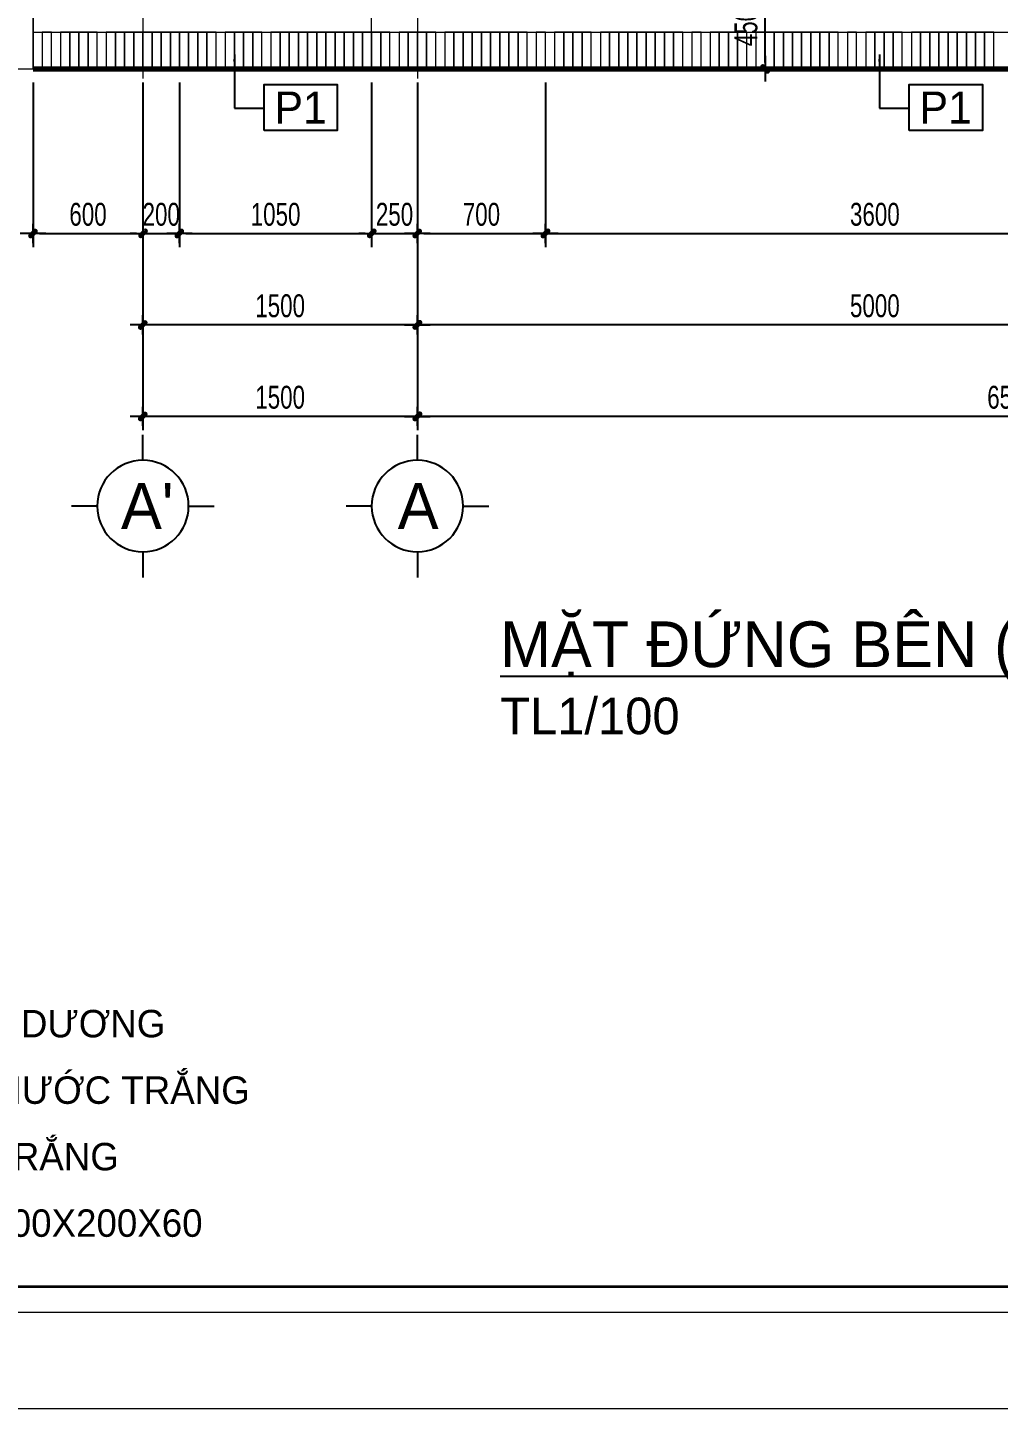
# Model space of a CAD drawing. Header units: inches. Extents: x 88947 to 296847, y 35049 to 161062.
# Drawn here: x 186624 to 191929, y 98056 to 105603 of the extents above; entities that cross this region are included whole.
import ezdxf
from ezdxf.enums import TextEntityAlignment as Align

# ---------------------------------------------------------------- set-up
doc = ezdxf.new("R2010")
doc.units = ezdxf.units.IN
doc.header["$MEASUREMENT"] = 0
doc.header["$PDMODE"] = 1
doc.linetypes.add('ACAD_ISO03W100', pattern=[30, 12, -18])
doc.linetypes.add('CENTER', pattern=[50.8, 31.75, -6.35, 6.35, -6.35])
for name, color, linetype, lineweight in [('A-Dims', 145, 'Continuous', 25), ('A-Text', 30, 'Continuous', 9), ('A-Wall', 2, 'Continuous', 35), ('DIM', 7, 'Continuous', 25), ('GHICHU', 40, 'Continuous', 18), ('HACTH', 8, 'Continuous', 5), ('KHUNG 1', 6, 'Continuous', 70), ('KHUNG 2', 144, 'Continuous', 18), ('KY HIEU', 4, 'Continuous', 25), ('NETMANH', 192, 'Continuous', 18), ('NTHAY2', 51, 'Continuous', 25), ('THAY', 3, 'Continuous', 18), ('TRUC', 252, 'ACAD_ISO03W100', 13)]:
    doc.layers.add(name, color=color, linetype=linetype, lineweight=lineweight)
doc.layers.add('text', color=2, linetype='Continuous')
doc.styles.add('FRANKO', font='VFRANKO.TTF')
doc.styles.add('VHELVEN', font='VHELVEN.TTF')
doc.styles.add('VNI-HELVE-CONDENSE', font='VNARIAL.TTF', dxfattribs={"width": 0.7})
doc.dimstyles.new('TAS-100', dxfattribs={"dimscale": 50, "dimtxt": 2.5, "dimasz": 0.7, "dimexe": 1.5, "dimexo": 1.5, "dimgap": 0.8, "dimtad": 1, "dimdec": 0, "dimzin": 3, "dimdsep": 46, "dimtxsty": 'VNI-HELVE-CONDENSE', "dimblk": 'TICK', "dimcen": 2.5, "dimclrt": 71, "dimazin": 2, "dimtfac": 0.75, "dimtdec": 0, "dimtix": 1, "dimtmove": 2, "dimatfit": 2, "dimldrblk": 'TICK123', "dimfxl": 1.5, "dimtolj": 1, "dimtzin": 0, "dimarcsym": 0})
doc.dimstyles.new('TAS-50', dxfattribs={"dimscale": 25, "dimtxt": 2.5, "dimasz": 0.7, "dimexe": 1.5, "dimexo": 1.5, "dimgap": 0.8, "dimtad": 1, "dimdec": 0, "dimzin": 3, "dimdsep": 46, "dimtxsty": 'VNI-HELVE-CONDENSE', "dimblk": 'TICK', "dimcen": 2.5, "dimclrt": 71, "dimazin": 2, "dimtfac": 0.75, "dimtdec": 0, "dimtix": 1, "dimtmove": 2, "dimatfit": 2, "dimldrblk": 'TICK123', "dimfxl": 1.5, "dimtolj": 1, "dimtzin": 0, "dimarcsym": 0})

# ---------------------------------------------------------------- blocks, each defined once
blk = doc.blocks.new('khung ten')
at = {"layer": 'A-Wall', "ltscale": 0.7}
blk.add_lwpolyline([(267204, -219099), (305804, -219099), (305804, -190799), (267204, -190799)], close=True, dxfattribs=at)
at = {"layer": 'KHUNG 2', "ltscale": 0.7}
blk.add_lwpolyline([(267004, -219299), (306004, -219299), (306004, -190599), (267004, -190599)], close=True, dxfattribs=at)
at = {"layer": 'NETMANH', "ltscale": 0.7}
blk.add_lwpolyline([(265004, -220042), (307004, -220042), (307004, -190342), (265004, -190342)], close=True, dxfattribs=at)
blk = doc.blocks.new('TICK')
at = {"layer": 'A-Dims', "color": 1}
for p, q in [((-2, 0), (2, 0)), ((0, 1.5), (0, -1.5))]:
    blk.add_line(p, q, dxfattribs=at)
at = {"layer": 'A-Dims', "color": 1, "const_width": 0.788}
blk.add_lwpolyline([(-0.33, -0.35), (0.38, 0.38)], dxfattribs=at)
at = {"layer": 'A-Dims', "color": 1, "const_width": 0.394}
for points in [[(0.24, 0.52, -0.414214), (0.52, 0.52, -1)], [(0.52, 0.52, -0.414214), (0.52, 0.24, -1)], [(-0.47, -0.21, 0.414214), (-0.47, -0.49, 1)], [(-0.47, -0.49, 0.414214), (-0.19, -0.49, 1)]]:
    blk.add_lwpolyline(points, format="xyb", dxfattribs=at)
blk = doc.blocks.new('*D915')
at = {"layer": 'Defpoints', "color": 0}
for p in [(186654.3, 105378.1), (187254.3, 105378.1), (187254.3, 104478.1)]:
    blk.add_point(p, dxfattribs=at)
at = {"layer": 'DIM', "color": 0, "lineweight": -2}
for p, q in [((186654.3, 105303.1), (186654.3, 104403.1)), ((187254.3, 105303.1), (187254.3, 104403.1)), ((186689.3, 104478.1), (187219.3, 104478.1))]:
    blk.add_line(p, q, dxfattribs=at)
at = {"layer": 'DIM', "color": 0, "lineweight": -2, "xscale": 35, "yscale": 35, "zscale": 35, "rotation": 180}
blk.add_blockref('TICK', (186654.3, 104478.1), dxfattribs=at)
at = {"layer": 'DIM', "color": 0, "lineweight": -2, "xscale": 35, "yscale": 35, "zscale": 35}
blk.add_blockref('TICK', (187254.3, 104478.1), dxfattribs=at)
at = {"layer": 'DIM', "color": 71, "insert": (186954.3, 104581.9), "char_height": 125, "attachment_point": 5, "style": 'VNI-HELVE-CONDENSE'}
blk.add_mtext('\\A1;600', dxfattribs=at)
blk = doc.blocks.new('TICK123')
at = {"layer": 'A-Dims', "color": 1}
blk.add_lwpolyline([(0.05, 0, 0, 0.84, 0), (-2.11, 0, 8.4, 8.4, 0)], format="xyseb", dxfattribs=at)
blk = doc.blocks.new('*D916')
at = {"layer": 'Defpoints', "color": 0}
for p in [(187454.3, 105378.1), (188504.3, 105378.1), (188504.3, 104478.1)]:
    blk.add_point(p, dxfattribs=at)
at = {"layer": 'DIM', "color": 0, "lineweight": -2}
for p, q in [((187454.3, 105303.1), (187454.3, 104403.1)), ((188504.3, 105303.1), (188504.3, 104403.1)), ((187489.3, 104478.1), (188469.3, 104478.1))]:
    blk.add_line(p, q, dxfattribs=at)
at = {"layer": 'DIM', "color": 0, "lineweight": -2, "xscale": 35, "yscale": 35, "zscale": 35, "rotation": 180}
blk.add_blockref('TICK', (187454.3, 104478.1), dxfattribs=at)
at = {"layer": 'DIM', "color": 0, "lineweight": -2, "xscale": 35, "yscale": 35, "zscale": 35}
blk.add_blockref('TICK', (188504.3, 104478.1), dxfattribs=at)
at = {"layer": 'DIM', "color": 71, "insert": (187979.3, 104581.9), "char_height": 125, "attachment_point": 5, "style": 'VNI-HELVE-CONDENSE'}
blk.add_mtext('\\A1;1050', dxfattribs=at)
blk = doc.blocks.new('*D917')
at = {"layer": 'Defpoints', "color": 0}
for p in [(188504.3, 105378.1), (188754.3, 105378.1), (188754.3, 104478.1)]:
    blk.add_point(p, dxfattribs=at)
at = {"layer": 'DIM', "color": 0, "lineweight": -2}
for p, q in [((188504.3, 105303.1), (188504.3, 104403.1)), ((188754.3, 105303.1), (188754.3, 104403.1)), ((188469.3, 104478.1), (188434.3, 104478.1)), ((188504.3, 104478.1), (188754.3, 104478.1)), ((188789.3, 104478.1), (188824.3, 104478.1))]:
    blk.add_line(p, q, dxfattribs=at)
at = {"layer": 'DIM', "color": 0, "lineweight": -2, "xscale": 35, "yscale": 35, "zscale": 35}
blk.add_blockref('TICK', (188504.3, 104478.1), dxfattribs=at)
at = {"layer": 'DIM', "color": 0, "lineweight": -2, "xscale": 35, "yscale": 35, "zscale": 35, "rotation": 180}
blk.add_blockref('TICK', (188754.3, 104478.1), dxfattribs=at)
at = {"layer": 'DIM', "color": 71, "insert": (188629.3, 104581.9), "char_height": 125, "attachment_point": 5, "style": 'VNI-HELVE-CONDENSE'}
blk.add_mtext('\\A1;250', dxfattribs=at)
blk = doc.blocks.new('*D918')
at = {"layer": 'Defpoints', "color": 0}
for p in [(188754.3, 105378.1), (189454.3, 105378.1), (189454.3, 104478.1)]:
    blk.add_point(p, dxfattribs=at)
at = {"layer": 'DIM', "color": 0, "lineweight": -2}
for p, q in [((188754.3, 105303.1), (188754.3, 104403.1)), ((189454.3, 105303.1), (189454.3, 104403.1)), ((188789.3, 104478.1), (189419.3, 104478.1))]:
    blk.add_line(p, q, dxfattribs=at)
at = {"layer": 'DIM', "color": 0, "lineweight": -2, "xscale": 35, "yscale": 35, "zscale": 35, "rotation": 180}
blk.add_blockref('TICK', (188754.3, 104478.1), dxfattribs=at)
at = {"layer": 'DIM', "color": 0, "lineweight": -2, "xscale": 35, "yscale": 35, "zscale": 35}
blk.add_blockref('TICK', (189454.3, 104478.1), dxfattribs=at)
at = {"layer": 'DIM', "color": 71, "insert": (189104.3, 104581.9), "char_height": 125, "attachment_point": 5, "style": 'VNI-HELVE-CONDENSE'}
blk.add_mtext('\\A1;700', dxfattribs=at)
blk = doc.blocks.new('*D919')
at = {"layer": 'Defpoints', "color": 0}
for p in [(189454.3, 105378.1), (193054.3, 105378.1), (193054.3, 104478.1)]:
    blk.add_point(p, dxfattribs=at)
at = {"layer": 'DIM', "color": 0, "lineweight": -2}
for p, q in [((189454.3, 105303.1), (189454.3, 104403.1)), ((193054.3, 105303.1), (193054.3, 104403.1)), ((189489.3, 104478.1), (193019.3, 104478.1))]:
    blk.add_line(p, q, dxfattribs=at)
at = {"layer": 'DIM', "color": 0, "lineweight": -2, "xscale": 35, "yscale": 35, "zscale": 35, "rotation": 180}
blk.add_blockref('TICK', (189454.3, 104478.1), dxfattribs=at)
at = {"layer": 'DIM', "color": 0, "lineweight": -2, "xscale": 35, "yscale": 35, "zscale": 35}
blk.add_blockref('TICK', (193054.3, 104478.1), dxfattribs=at)
at = {"layer": 'DIM', "color": 71, "insert": (191254.3, 104582), "char_height": 125, "attachment_point": 5, "style": 'VNI-HELVE-CONDENSE'}
blk.add_mtext('\\A1;3600', dxfattribs=at)
blk = doc.blocks.new('*D927')
at = {"layer": 'Defpoints', "color": 0}
for p in [(188754.3, 105378.1), (193754.3, 105378.1), (188754.3, 103978.1)]:
    blk.add_point(p, dxfattribs=at)
at = {"layer": 'DIM', "color": 0, "lineweight": -2}
for p, q in [((188754.3, 105303.1), (188754.3, 103903.1)), ((193754.3, 105303.1), (193754.3, 103903.1)), ((193719.3, 103978.1), (188789.3, 103978.1))]:
    blk.add_line(p, q, dxfattribs=at)
at = {"layer": 'DIM', "color": 0, "lineweight": -2, "xscale": 35, "yscale": 35, "zscale": 35, "rotation": 180}
blk.add_blockref('TICK', (188754.3, 103978.1), dxfattribs=at)
at = {"layer": 'DIM', "color": 0, "lineweight": -2, "xscale": 35, "yscale": 35, "zscale": 35}
blk.add_blockref('TICK', (193754.3, 103978.1), dxfattribs=at)
at = {"layer": 'DIM', "color": 71, "insert": (191254.3, 104081.9), "char_height": 125, "attachment_point": 5, "style": 'VNI-HELVE-CONDENSE'}
blk.add_mtext('\\A1;5000', dxfattribs=at)
blk = doc.blocks.new('*D928')
at = {"layer": 'Defpoints', "color": 0}
for p in [(187254.3, 105378.1), (188754.3, 105378.1), (187254.3, 103978.1)]:
    blk.add_point(p, dxfattribs=at)
at = {"layer": 'DIM', "color": 0, "lineweight": -2}
for p, q in [((187254.3, 105303.1), (187254.3, 103903.1)), ((188754.3, 105303.1), (188754.3, 103903.1)), ((188719.3, 103978.1), (187289.3, 103978.1))]:
    blk.add_line(p, q, dxfattribs=at)
at = {"layer": 'DIM', "color": 0, "lineweight": -2, "xscale": 35, "yscale": 35, "zscale": 35, "rotation": 180}
blk.add_blockref('TICK', (187254.3, 103978.1), dxfattribs=at)
at = {"layer": 'DIM', "color": 0, "lineweight": -2, "xscale": 35, "yscale": 35, "zscale": 35}
blk.add_blockref('TICK', (188754.3, 103978.1), dxfattribs=at)
at = {"layer": 'DIM', "color": 71, "insert": (188004.3, 104081.9), "char_height": 125, "attachment_point": 5, "style": 'VNI-HELVE-CONDENSE'}
blk.add_mtext('\\A1;1500', dxfattribs=at)
blk = doc.blocks.new('*D929')
at = {"layer": 'Defpoints', "color": 0}
for p in [(188754.3, 105378.1), (195254.3, 104878.1), (188754.3, 103478.1)]:
    blk.add_point(p, dxfattribs=at)
at = {"layer": 'DIM', "color": 0, "lineweight": -2}
for p, q in [((188754.3, 105303.1), (188754.3, 103403.1)), ((195254.3, 104803.1), (195254.3, 103403.1)), ((195219.3, 103478.1), (188789.3, 103478.1))]:
    blk.add_line(p, q, dxfattribs=at)
at = {"layer": 'DIM', "color": 0, "lineweight": -2, "xscale": 35, "yscale": 35, "zscale": 35, "rotation": 180}
blk.add_blockref('TICK', (188754.3, 103478.1), dxfattribs=at)
at = {"layer": 'DIM', "color": 0, "lineweight": -2, "xscale": 35, "yscale": 35, "zscale": 35}
blk.add_blockref('TICK', (195254.3, 103478.1), dxfattribs=at)
at = {"layer": 'DIM', "color": 71, "insert": (192004.3, 103581.9), "char_height": 125, "attachment_point": 5, "style": 'VNI-HELVE-CONDENSE'}
blk.add_mtext('\\A1;6500', dxfattribs=at)
blk = doc.blocks.new('TRUCCOT')
for p, q in [((0, -140), (0, 0)), ((-250, -390), (-390, -390)), ((250, -390), (390, -390)), ((0, -640), (0, -780))]:
    blk.add_line(p, q)
blk.add_circle((0, -390), 250)
at = {"layer": 'GHICHU', "style": 'VHELVEN'}
blk.add_attdef('TRUC', text='', height=280, dxfattribs=at).set_placement((0, -390), align=Align.MIDDLE_CENTER)
blk = doc.blocks.new('*D2427')
at = {"layer": 'Defpoints', "color": 0}
for p in [(187254.3, 105378.1), (187454.3, 105378.1), (187454.3, 104478.1)]:
    blk.add_point(p, dxfattribs=at)
at = {"layer": 'DIM', "color": 0, "lineweight": -2}
for p, q in [((187254.3, 105303.1), (187254.3, 104403.1)), ((187454.3, 105303.1), (187454.3, 104403.1)), ((187219.3, 104478.1), (187184.3, 104478.1)), ((187254.3, 104478.1), (187454.3, 104478.1)), ((187489.3, 104478.1), (187524.3, 104478.1))]:
    blk.add_line(p, q, dxfattribs=at)
at = {"layer": 'DIM', "color": 0, "lineweight": -2, "xscale": 35, "yscale": 35, "zscale": 35}
blk.add_blockref('TICK', (187254.3, 104478.1), dxfattribs=at)
at = {"layer": 'DIM', "color": 0, "lineweight": -2, "xscale": 35, "yscale": 35, "zscale": 35, "rotation": 180}
blk.add_blockref('TICK', (187454.3, 104478.1), dxfattribs=at)
at = {"layer": 'DIM', "color": 71, "insert": (187354.3, 104581.9), "char_height": 125, "attachment_point": 5, "style": 'VNI-HELVE-CONDENSE'}
blk.add_mtext('\\A1;200', dxfattribs=at)
blk = doc.blocks.new('*D2428')
at = {"layer": 'Defpoints', "color": 0}
for p in [(188754.3, 105378.1), (187254.3, 104975.5), (187254.3, 103478.1)]:
    blk.add_point(p, dxfattribs=at)
at = {"layer": 'DIM', "color": 0, "lineweight": -2}
for p, q in [((188754.3, 105303.1), (188754.3, 103403.1)), ((187254.3, 104900.5), (187254.3, 103403.1)), ((188719.3, 103478.1), (187289.3, 103478.1))]:
    blk.add_line(p, q, dxfattribs=at)
at = {"layer": 'DIM', "color": 0, "lineweight": -2, "xscale": 35, "yscale": 35, "zscale": 35, "rotation": 180}
blk.add_blockref('TICK', (187254.3, 103478.1), dxfattribs=at)
at = {"layer": 'DIM', "color": 0, "lineweight": -2, "xscale": 35, "yscale": 35, "zscale": 35}
blk.add_blockref('TICK', (188754.3, 103478.1), dxfattribs=at)
at = {"layer": 'DIM', "color": 71, "insert": (188004.3, 103581.9), "char_height": 125, "attachment_point": 5, "style": 'VNI-HELVE-CONDENSE'}
blk.add_mtext('\\A1;1500', dxfattribs=at)
blk = doc.blocks.new('syb-floor')
at = {"linetype": 'Continuous'}
blk.add_lwpolyline([(-4.79, -2.5), (-4.79, 2.5), (3.22, 2.5), (3.22, -2.5)], close=True, dxfattribs=at)
blk.add_attdef('SYB-FLOOR', text='', height=2.5, dxfattribs=at).set_placement((-0.78, 0), align=Align.MIDDLE_CENTER)
blk = doc.blocks.new('*D2827')
at = {"layer": 'Defpoints', "color": 0}
for p in [(190654.3, 105828.1), (191224.3, 105828.1), (191224.3, 105378.1)]:
    blk.add_point(p, dxfattribs=at)
at = {"layer": 'DIM', "color": 0, "lineweight": -2}
for p, q in [((191149.3, 105828.1), (190579.3, 105828.1)), ((190654.3, 105413.1), (190654.3, 105793.1)), ((191149.3, 105378.1), (190579.3, 105378.1))]:
    blk.add_line(p, q, dxfattribs=at)
at = {"layer": 'DIM', "color": 0, "lineweight": -2, "xscale": 35, "yscale": 35, "zscale": 35}
for p, rotation in [((190654.3, 105828.1), 90), ((190654.3, 105378.1), 270)]:
    blk.add_blockref('TICK', p, dxfattribs=dict(at, rotation=rotation))
at = {"layer": 'DIM', "color": 71, "insert": (190550.5, 105603.1), "char_height": 125, "attachment_point": 5, "rotation": 90, "style": 'VNI-HELVE-CONDENSE'}
blk.add_mtext('\\A1;450', dxfattribs=at)

msp = doc.modelspace()

# ---------------------------------------------------------------- linework, layer by layer
at = {"layer": 'HACTH'}
for points in [[(186654.3, 105578.1), (187554.3, 105578.1)], [(186654.3, 105578.1), (187554.3, 105578.1)], [(187554.3, 105578.1), (188654.3, 105578.1)], [(187554.3, 105578.1), (188654.3, 105578.1)], [(188504.3, 105578.1), (193954.3, 105578.1)], [(188504.3, 105578.1), (193954.3, 105578.1)]]:
    msp.add_lwpolyline(points, dxfattribs=at)
for points in [[(186704.3, 105578.1), (186704.3, 105378.1), (186754.3, 105378.1), (186754.3, 105578.1)], [(186704.3, 105578.1), (186704.3, 105378.1), (186754.3, 105378.1), (186754.3, 105578.1)], [(186804.3, 105578.1), (186804.3, 105378.1), (186854.3, 105378.1), (186854.3, 105578.1)], [(186804.3, 105578.1), (186804.3, 105378.1), (186854.3, 105378.1), (186854.3, 105578.1)], [(186854.3, 105578.1), (186854.3, 105378.1), (186904.3, 105378.1), (186904.3, 105578.1)], [(186854.3, 105578.1), (186854.3, 105378.1), (186904.3, 105378.1), (186904.3, 105578.1)], [(186904.3, 105578.1), (186904.3, 105378.1), (186954.3, 105378.1), (186954.3, 105578.1)], [(186904.3, 105578.1), (186904.3, 105378.1), (186954.3, 105378.1), (186954.3, 105578.1)], [(186954.3, 105578.1), (186954.3, 105378.1), (187004.3, 105378.1), (187004.3, 105578.1)], [(186954.3, 105578.1), (186954.3, 105378.1), (187004.3, 105378.1), (187004.3, 105578.1)], [(187054.3, 105578.1), (187054.3, 105378.1), (187104.3, 105378.1), (187104.3, 105578.1)], [(187054.3, 105578.1), (187054.3, 105378.1), (187104.3, 105378.1), (187104.3, 105578.1)], [(187104.3, 105578.1), (187104.3, 105378.1), (187154.3, 105378.1), (187154.3, 105578.1)], [(187104.3, 105578.1), (187104.3, 105378.1), (187154.3, 105378.1), (187154.3, 105578.1)], [(187154.3, 105578.1), (187154.3, 105378.1), (187204.3, 105378.1), (187204.3, 105578.1)], [(187154.3, 105578.1), (187154.3, 105378.1), (187204.3, 105378.1), (187204.3, 105578.1)], [(187204.3, 105578.1), (187204.3, 105378.1), (187254.3, 105378.1), (187254.3, 105578.1)], [(187204.3, 105578.1), (187204.3, 105378.1), (187254.3, 105378.1), (187254.3, 105578.1)], [(187254.3, 105578.1), (187254.3, 105378.1), (187304.3, 105378.1), (187304.3, 105578.1)], [(187254.3, 105578.1), (187254.3, 105378.1), (187304.3, 105378.1), (187304.3, 105578.1)], [(187304.3, 105578.1), (187304.3, 105378.1), (187354.3, 105378.1), (187354.3, 105578.1)], [(187304.3, 105578.1), (187304.3, 105378.1), (187354.3, 105378.1), (187354.3, 105578.1)], [(187354.3, 105578.1), (187354.3, 105378.1), (187404.3, 105378.1), (187404.3, 105578.1)], [(187354.3, 105578.1), (187354.3, 105378.1), (187404.3, 105378.1), (187404.3, 105578.1)], [(187404.3, 105578.1), (187404.3, 105378.1), (187454.3, 105378.1), (187454.3, 105578.1)], [(187404.3, 105578.1), (187404.3, 105378.1), (187454.3, 105378.1), (187454.3, 105578.1)], [(187454.3, 105578.1), (187454.3, 105378.1), (187504.3, 105378.1), (187504.3, 105578.1)], [(187454.3, 105578.1), (187454.3, 105378.1), (187504.3, 105378.1), (187504.3, 105578.1)], [(187504.3, 105578.1), (187504.3, 105378.1), (187554.3, 105378.1), (187554.3, 105578.1)], [(187504.3, 105578.1), (187504.3, 105378.1), (187554.3, 105378.1), (187554.3, 105578.1)], [(187554.3, 105578.1), (187554.3, 105378.1), (187604.3, 105378.1), (187604.3, 105578.1)], [(187554.3, 105578.1), (187554.3, 105378.1), (187604.3, 105378.1), (187604.3, 105578.1)], [(187604.3, 105578.1), (187604.3, 105378.1), (187654.3, 105378.1), (187654.3, 105578.1)], [(187604.3, 105578.1), (187604.3, 105378.1), (187654.3, 105378.1), (187654.3, 105578.1)], [(187704.3, 105578.1), (187704.3, 105378.1), (187754.3, 105378.1), (187754.3, 105578.1)], [(187704.3, 105578.1), (187704.3, 105378.1), (187754.3, 105378.1), (187754.3, 105578.1)], [(187754.3, 105578.1), (187754.3, 105378.1), (187804.3, 105378.1), (187804.3, 105578.1)], [(187754.3, 105578.1), (187754.3, 105378.1), (187804.3, 105378.1), (187804.3, 105578.1)], [(187804.3, 105578.1), (187804.3, 105378.1), (187854.3, 105378.1), (187854.3, 105578.1)], [(187804.3, 105578.1), (187804.3, 105378.1), (187854.3, 105378.1), (187854.3, 105578.1)], [(187854.3, 105578.1), (187854.3, 105378.1), (187904.3, 105378.1), (187904.3, 105578.1)], [(187854.3, 105578.1), (187854.3, 105378.1), (187904.3, 105378.1), (187904.3, 105578.1)], [(187954.3, 105578.1), (187954.3, 105378.1), (188004.3, 105378.1), (188004.3, 105578.1)], [(187954.3, 105578.1), (187954.3, 105378.1), (188004.3, 105378.1), (188004.3, 105578.1)], [(188004.3, 105578.1), (188004.3, 105378.1), (188054.3, 105378.1), (188054.3, 105578.1)], [(188004.3, 105578.1), (188004.3, 105378.1), (188054.3, 105378.1), (188054.3, 105578.1)], [(188054.3, 105578.1), (188054.3, 105378.1), (188104.3, 105378.1), (188104.3, 105578.1)], [(188054.3, 105578.1), (188054.3, 105378.1), (188104.3, 105378.1), (188104.3, 105578.1)], [(188104.3, 105578.1), (188104.3, 105378.1), (188154.3, 105378.1), (188154.3, 105578.1)], [(188104.3, 105578.1), (188104.3, 105378.1), (188154.3, 105378.1), (188154.3, 105578.1)], [(188154.3, 105578.1), (188154.3, 105378.1), (188204.3, 105378.1), (188204.3, 105578.1)], [(188154.3, 105578.1), (188154.3, 105378.1), (188204.3, 105378.1), (188204.3, 105578.1)], [(188204.3, 105578.1), (188204.3, 105378.1), (188254.3, 105378.1), (188254.3, 105578.1)], [(188204.3, 105578.1), (188204.3, 105378.1), (188254.3, 105378.1), (188254.3, 105578.1)], [(188254.3, 105578.1), (188254.3, 105378.1), (188304.3, 105378.1), (188304.3, 105578.1)], [(188254.3, 105578.1), (188254.3, 105378.1), (188304.3, 105378.1), (188304.3, 105578.1)], [(188304.3, 105578.1), (188304.3, 105378.1), (188354.3, 105378.1), (188354.3, 105578.1)], [(188304.3, 105578.1), (188304.3, 105378.1), (188354.3, 105378.1), (188354.3, 105578.1)], [(188354.3, 105578.1), (188354.3, 105378.1), (188404.3, 105378.1), (188404.3, 105578.1)], [(188354.3, 105578.1), (188354.3, 105378.1), (188404.3, 105378.1), (188404.3, 105578.1)], [(188404.3, 105578.1), (188404.3, 105378.1), (188454.3, 105378.1), (188454.3, 105578.1)], [(188404.3, 105578.1), (188404.3, 105378.1), (188454.3, 105378.1), (188454.3, 105578.1)], [(188454.3, 105578.1), (188454.3, 105378.1), (188504.3, 105378.1), (188504.3, 105578.1)], [(188454.3, 105578.1), (188454.3, 105378.1), (188504.3, 105378.1), (188504.3, 105578.1)], [(188504.3, 105578.1), (188504.3, 105378.1), (188554.3, 105378.1), (188554.3, 105578.1)], [(188504.3, 105578.1), (188504.3, 105378.1), (188554.3, 105378.1), (188554.3, 105578.1)], [(188554.3, 105578.1), (188554.3, 105378.1), (188604.3, 105378.1), (188604.3, 105578.1)], [(188554.3, 105578.1), (188554.3, 105378.1), (188604.3, 105378.1), (188604.3, 105578.1)], [(188554.3, 105578.1), (188554.3, 105378.1), (188604.3, 105378.1), (188604.3, 105578.1)], [(188554.3, 105578.1), (188554.3, 105378.1), (188604.3, 105378.1), (188604.3, 105578.1)], [(188654.3, 105578.1), (188654.3, 105378.1), (188704.3, 105378.1), (188704.3, 105578.1)], [(188654.3, 105578.1), (188654.3, 105378.1), (188704.3, 105378.1), (188704.3, 105578.1)], [(188704.3, 105578.1), (188704.3, 105378.1), (188754.3, 105378.1), (188754.3, 105578.1)], [(188704.3, 105578.1), (188704.3, 105378.1), (188754.3, 105378.1), (188754.3, 105578.1)], [(188754.3, 105578.1), (188754.3, 105378.1), (188804.3, 105378.1), (188804.3, 105578.1)], [(188754.3, 105578.1), (188754.3, 105378.1), (188804.3, 105378.1), (188804.3, 105578.1)], [(188804.3, 105578.1), (188804.3, 105378.1), (188854.3, 105378.1), (188854.3, 105578.1)], [(188804.3, 105578.1), (188804.3, 105378.1), (188854.3, 105378.1), (188854.3, 105578.1)], [(188904.3, 105578.1), (188904.3, 105378.1), (188954.3, 105378.1), (188954.3, 105578.1)], [(188904.3, 105578.1), (188904.3, 105378.1), (188954.3, 105378.1), (188954.3, 105578.1)], [(188954.3, 105578.1), (188954.3, 105378.1), (189004.3, 105378.1), (189004.3, 105578.1)], [(188954.3, 105578.1), (188954.3, 105378.1), (189004.3, 105378.1), (189004.3, 105578.1)], [(189004.3, 105578.1), (189004.3, 105378.1), (189054.3, 105378.1), (189054.3, 105578.1)], [(189004.3, 105578.1), (189004.3, 105378.1), (189054.3, 105378.1), (189054.3, 105578.1)], [(189054.3, 105578.1), (189054.3, 105378.1), (189104.3, 105378.1), (189104.3, 105578.1)], [(189054.3, 105578.1), (189054.3, 105378.1), (189104.3, 105378.1), (189104.3, 105578.1)], [(189104.3, 105578.1), (189104.3, 105378.1), (189154.3, 105378.1), (189154.3, 105578.1)], [(189104.3, 105578.1), (189104.3, 105378.1), (189154.3, 105378.1), (189154.3, 105578.1)], [(189154.3, 105578.1), (189154.3, 105378.1), (189204.3, 105378.1), (189204.3, 105578.1)], [(189154.3, 105578.1), (189154.3, 105378.1), (189204.3, 105378.1), (189204.3, 105578.1)], [(189204.3, 105578.1), (189204.3, 105378.1), (189254.3, 105378.1), (189254.3, 105578.1)], [(189204.3, 105578.1), (189204.3, 105378.1), (189254.3, 105378.1), (189254.3, 105578.1)], [(189254.3, 105578.1), (189254.3, 105378.1), (189304.3, 105378.1), (189304.3, 105578.1)], [(189254.3, 105578.1), (189254.3, 105378.1), (189304.3, 105378.1), (189304.3, 105578.1)], [(189304.3, 105578.1), (189304.3, 105378.1), (189354.3, 105378.1), (189354.3, 105578.1)], [(189304.3, 105578.1), (189304.3, 105378.1), (189354.3, 105378.1), (189354.3, 105578.1)], [(189404.3, 105578.1), (189404.3, 105378.1), (189454.3, 105378.1), (189454.3, 105578.1)], [(189404.3, 105578.1), (189404.3, 105378.1), (189454.3, 105378.1), (189454.3, 105578.1)], [(189504.3, 105578.1), (189504.3, 105378.1), (189554.3, 105378.1), (189554.3, 105578.1)], [(189504.3, 105578.1), (189504.3, 105378.1), (189554.3, 105378.1), (189554.3, 105578.1)], [(189554.3, 105578.1), (189554.3, 105378.1), (189604.3, 105378.1), (189604.3, 105578.1)], [(189554.3, 105578.1), (189554.3, 105378.1), (189604.3, 105378.1), (189604.3, 105578.1)], [(189604.3, 105578.1), (189604.3, 105378.1), (189654.3, 105378.1), (189654.3, 105578.1)], [(189604.3, 105578.1), (189604.3, 105378.1), (189654.3, 105378.1), (189654.3, 105578.1)], [(189654.3, 105578.1), (189654.3, 105378.1), (189704.3, 105378.1), (189704.3, 105578.1)], [(189654.3, 105578.1), (189654.3, 105378.1), (189704.3, 105378.1), (189704.3, 105578.1)], [(189754.3, 105578.1), (189754.3, 105378.1), (189804.3, 105378.1), (189804.3, 105578.1)], [(189754.3, 105578.1), (189754.3, 105378.1), (189804.3, 105378.1), (189804.3, 105578.1)], [(189804.3, 105578.1), (189804.3, 105378.1), (189854.3, 105378.1), (189854.3, 105578.1)], [(189804.3, 105578.1), (189804.3, 105378.1), (189854.3, 105378.1), (189854.3, 105578.1)], [(189854.3, 105578.1), (189854.3, 105378.1), (189904.3, 105378.1), (189904.3, 105578.1)], [(189854.3, 105578.1), (189854.3, 105378.1), (189904.3, 105378.1), (189904.3, 105578.1)], [(189904.3, 105578.1), (189904.3, 105378.1), (189954.3, 105378.1), (189954.3, 105578.1)], [(189904.3, 105578.1), (189904.3, 105378.1), (189954.3, 105378.1), (189954.3, 105578.1)], [(189954.3, 105578.1), (189954.3, 105378.1), (190004.3, 105378.1), (190004.3, 105578.1)], [(189954.3, 105578.1), (189954.3, 105378.1), (190004.3, 105378.1), (190004.3, 105578.1)], [(190004.3, 105578.1), (190004.3, 105378.1), (190054.3, 105378.1), (190054.3, 105578.1)], [(190004.3, 105578.1), (190004.3, 105378.1), (190054.3, 105378.1), (190054.3, 105578.1)], [(190054.3, 105578.1), (190054.3, 105378.1), (190104.3, 105378.1), (190104.3, 105578.1)], [(190054.3, 105578.1), (190054.3, 105378.1), (190104.3, 105378.1), (190104.3, 105578.1)], [(190104.3, 105578.1), (190104.3, 105378.1), (190154.3, 105378.1), (190154.3, 105578.1)], [(190104.3, 105578.1), (190104.3, 105378.1), (190154.3, 105378.1), (190154.3, 105578.1)], [(190154.3, 105578.1), (190154.3, 105378.1), (190204.3, 105378.1), (190204.3, 105578.1)], [(190154.3, 105578.1), (190154.3, 105378.1), (190204.3, 105378.1), (190204.3, 105578.1)], [(190254.3, 105578.1), (190254.3, 105378.1), (190304.3, 105378.1), (190304.3, 105578.1)], [(190254.3, 105578.1), (190254.3, 105378.1), (190304.3, 105378.1), (190304.3, 105578.1)], [(190354.3, 105578.1), (190354.3, 105378.1), (190404.3, 105378.1), (190404.3, 105578.1)], [(190354.3, 105578.1), (190354.3, 105378.1), (190404.3, 105378.1), (190404.3, 105578.1)], [(190404.3, 105578.1), (190404.3, 105378.1), (190454.3, 105378.1), (190454.3, 105578.1)], [(190404.3, 105578.1), (190404.3, 105378.1), (190454.3, 105378.1), (190454.3, 105578.1)], [(190454.3, 105578.1), (190454.3, 105378.1), (190504.3, 105378.1), (190504.3, 105578.1)], [(190454.3, 105578.1), (190454.3, 105378.1), (190504.3, 105378.1), (190504.3, 105578.1)], [(190504.3, 105578.1), (190504.3, 105378.1), (190554.3, 105378.1), (190554.3, 105578.1)], [(190504.3, 105578.1), (190504.3, 105378.1), (190554.3, 105378.1), (190554.3, 105578.1)], [(190604.3, 105578.1), (190604.3, 105378.1), (190654.3, 105378.1), (190654.3, 105578.1)], [(190604.3, 105578.1), (190604.3, 105378.1), (190654.3, 105378.1), (190654.3, 105578.1)], [(190654.3, 105578.1), (190654.3, 105378.1), (190704.3, 105378.1), (190704.3, 105578.1)], [(190654.3, 105578.1), (190654.3, 105378.1), (190704.3, 105378.1), (190704.3, 105578.1)], [(190704.3, 105578.1), (190704.3, 105378.1), (190754.3, 105378.1), (190754.3, 105578.1)], [(190704.3, 105578.1), (190704.3, 105378.1), (190754.3, 105378.1), (190754.3, 105578.1)], [(190754.3, 105578.1), (190754.3, 105378.1), (190804.3, 105378.1), (190804.3, 105578.1)], [(190754.3, 105578.1), (190754.3, 105378.1), (190804.3, 105378.1), (190804.3, 105578.1)], [(190804.3, 105578.1), (190804.3, 105378.1), (190854.3, 105378.1), (190854.3, 105578.1)], [(190804.3, 105578.1), (190804.3, 105378.1), (190854.3, 105378.1), (190854.3, 105578.1)], [(190854.3, 105578.1), (190854.3, 105378.1), (190904.3, 105378.1), (190904.3, 105578.1)], [(190854.3, 105578.1), (190854.3, 105378.1), (190904.3, 105378.1), (190904.3, 105578.1)], [(190904.3, 105578.1), (190904.3, 105378.1), (190954.3, 105378.1), (190954.3, 105578.1)], [(190904.3, 105578.1), (190904.3, 105378.1), (190954.3, 105378.1), (190954.3, 105578.1)], [(190954.3, 105578.1), (190954.3, 105378.1), (191004.3, 105378.1), (191004.3, 105578.1)], [(190954.3, 105578.1), (190954.3, 105378.1), (191004.3, 105378.1), (191004.3, 105578.1)], [(191004.3, 105578.1), (191004.3, 105378.1), (191054.3, 105378.1), (191054.3, 105578.1)], [(191004.3, 105578.1), (191004.3, 105378.1), (191054.3, 105378.1), (191054.3, 105578.1)], [(191104.4, 105578.1), (191104.4, 105378.1), (191154.4, 105378.1), (191154.4, 105578.1)], [(191104.4, 105578.1), (191104.4, 105378.1), (191154.4, 105378.1), (191154.4, 105578.1)], [(191204.4, 105578.1), (191204.4, 105378.1), (191254.4, 105378.1), (191254.4, 105578.1)], [(191204.4, 105578.1), (191204.4, 105378.1), (191254.4, 105378.1), (191254.4, 105578.1)], [(191254.4, 105578.1), (191254.4, 105378.1), (191304.4, 105378.1), (191304.4, 105578.1)], [(191254.4, 105578.1), (191254.4, 105378.1), (191304.4, 105378.1), (191304.4, 105578.1)], [(191304.4, 105578.1), (191304.4, 105378.1), (191354.4, 105378.1), (191354.4, 105578.1)], [(191304.4, 105578.1), (191304.4, 105378.1), (191354.4, 105378.1), (191354.4, 105578.1)], [(191354.4, 105578.1), (191354.4, 105378.1), (191404.4, 105378.1), (191404.4, 105578.1)], [(191354.4, 105578.1), (191354.4, 105378.1), (191404.4, 105378.1), (191404.4, 105578.1)], [(191454.4, 105578.1), (191454.4, 105378.1), (191504.4, 105378.1), (191504.4, 105578.1)], [(191454.4, 105578.1), (191454.4, 105378.1), (191504.4, 105378.1), (191504.4, 105578.1)], [(191504.4, 105578.1), (191504.4, 105378.1), (191554.4, 105378.1), (191554.4, 105578.1)], [(191504.4, 105578.1), (191504.4, 105378.1), (191554.4, 105378.1), (191554.4, 105578.1)], [(191554.4, 105578.1), (191554.4, 105378.1), (191604.4, 105378.1), (191604.4, 105578.1)], [(191554.4, 105578.1), (191554.4, 105378.1), (191604.4, 105378.1), (191604.4, 105578.1)], [(191604.4, 105578.1), (191604.4, 105378.1), (191654.4, 105378.1), (191654.4, 105578.1)], [(191604.4, 105578.1), (191604.4, 105378.1), (191654.4, 105378.1), (191654.4, 105578.1)], [(191654.4, 105578.1), (191654.4, 105378.1), (191704.4, 105378.1), (191704.4, 105578.1)], [(191654.4, 105578.1), (191654.4, 105378.1), (191704.4, 105378.1), (191704.4, 105578.1)], [(191704.4, 105578.1), (191704.4, 105378.1), (191754.4, 105378.1), (191754.4, 105578.1)], [(191704.4, 105578.1), (191704.4, 105378.1), (191754.4, 105378.1), (191754.4, 105578.1)], [(191754.4, 105578.1), (191754.4, 105378.1), (191804.4, 105378.1), (191804.4, 105578.1)], [(191754.4, 105578.1), (191754.4, 105378.1), (191804.4, 105378.1), (191804.4, 105578.1)], [(191804.4, 105578.1), (191804.4, 105378.1), (191854.4, 105378.1), (191854.4, 105578.1)], [(191804.4, 105578.1), (191804.4, 105378.1), (191854.4, 105378.1), (191854.4, 105578.1)], [(191854.4, 105578.1), (191854.4, 105378.1), (191904.4, 105378.1), (191904.4, 105578.1)], [(191854.4, 105578.1), (191854.4, 105378.1), (191904.4, 105378.1), (191904.4, 105578.1)]]:
    msp.add_lwpolyline(points, close=True, dxfattribs=at)
at = {"layer": 'KHUNG 1'}
msp.add_lwpolyline([(186654.3, 105378.1), (197204.3, 105378.1)], dxfattribs=at)
at = {"layer": 'THAY'}
for points in [[(186654.3, 105378.1), (186654.3, 105828.1), (186634.3, 105828.1), (186634.3, 105828.1), (186604.3, 105828.1), (186604.3, 105928.1), (186730.4, 105928.1)], [(186654.3, 105828.1), (186654.3, 105378.1), (188654.3, 105378.1), (188654.3, 105378.1)], [(193954.3, 105828.1), (193954.3, 105378.1), (188504.3, 105378.1), (188504.3, 105828.1)], [(187554.3, 105378.1), (188654.3, 105378.1)]]:
    msp.add_lwpolyline(points, dxfattribs=at)
at = {"layer": 'TRUC', "linetype": 'CENTER', "ltscale": 20}
for points in [[(187254.3, 116119.7), (187254.3, 104592.6)], [(188754.3, 116119.7), (188754.3, 104592.6)], [(184252.1, 105378.1), (199740.7, 105378.1)]]:
    msp.add_lwpolyline(points, dxfattribs=at)

# ---------------------------------------------------------------- block references
at = {"layer": 'A-Text', "xscale": 0.7071428571362048, "yscale": 0.7071428573544836, "zscale": 0.7071428573664265}
msp.add_blockref('khung ten', (-9348.5, 253657), dxfattribs=at)
at = {"layer": 'DIM'}
ref = msp.add_blockref('TRUCCOT', (187254.3, 103378.1), dxfattribs=dict(at, xscale=-1))
ref.add_attrib('TRUC', "A'", dxfattribs={"layer": 'GHICHU', "height": 250, "style": 'FRANKO'}).set_placement((187278.1, 102988.1), align=Align.MIDDLE_CENTER)
ref = msp.add_blockref('TRUCCOT', (187254.3, 103378.1), dxfattribs=dict(at, xscale=-1))
ref.add_attrib('TRUC', "A'", dxfattribs={"layer": 'GHICHU', "height": 250, "style": 'FRANKO'}).set_placement((187278.1, 102988.1), align=Align.MIDDLE_CENTER)
ref = msp.add_blockref('TRUCCOT', (188754.3, 103378.1), dxfattribs=dict(at, xscale=-1))
ref.add_attrib('TRUC', 'A', dxfattribs={"layer": 'GHICHU', "height": 250, "style": 'FRANKO'}).set_placement((188758.5, 102988.1), align=Align.MIDDLE_CENTER)
ref = msp.add_blockref('TRUCCOT', (188754.3, 103378.1), dxfattribs=dict(at, xscale=-1))
ref.add_attrib('TRUC', 'A', dxfattribs={"layer": 'GHICHU', "height": 250, "style": 'FRANKO'}).set_placement((188758.5, 102988.1), align=Align.MIDDLE_CENTER)
at = {"layer": 'KY HIEU'}
ref = msp.add_blockref('syb-floor', (188155.6, 105166.4), dxfattribs=dict(at, xscale=50, yscale=50, zscale=50))
ref.add_attrib('SYB-FLOOR', 'P1', dxfattribs={"layer": '0', "linetype": 'Continuous', "height": 175, "style": 'FRANKO'}).set_placement((188116.4, 105166.4), align=Align.MIDDLE_CENTER)
ref = msp.add_blockref('syb-floor', (191680.7, 105166.4), dxfattribs=dict(at, xscale=50, yscale=50, zscale=50))
ref.add_attrib('SYB-FLOOR', 'P1', dxfattribs={"layer": '0', "linetype": 'Continuous', "height": 175, "style": 'FRANKO'}).set_placement((191641.5, 105166.4), align=Align.MIDDLE_CENTER)

# ---------------------------------------------------------------- texts
at = {"layer": 'A-Text', "style": 'FRANKO'}
for s, p in [('MAÙI DOÁC OÁP NGOÙI AÂM DÖÔNG', (184403.3, 100158.8)), ('DIEÀM MAÙI NGOÙI SÔN NÖÔÙC TRAÉNG', (184403.3, 99795.3)), ('TÖÔØNG SÔN NÖÔÙC TRAÉNG', (184403.3, 99431.8)), ('GAÏCH BOÂNG GIOÙ KT 200X200X60', (184403.3, 99068.4))]:
    msp.add_text(s, height=150, dxfattribs=at).set_placement(p, align=Align.MIDDLE_LEFT)
at = {"layer": 'text', "insert": (189206.2, 102357.4), "char_height": 250, "width": 7367.937, "attachment_point": 1, "style": 'FRANKO'}
msp.add_mtext('{\\LMAËT ÑÖÙNG BEÂN (TRUÏC A-C & C-A)\\P\\H0.8x;\\lTL1/100}', dxfattribs=at)
msp.add_mtext('{\\LMAËT ÑÖÙNG BEÂN (TRUÏC A-C & C-A)\\P\\H0.8x;\\lTL1/100}', dxfattribs=at)

# ---------------------------------------------------------------- dimensions: what is measured, and where the dimension line sits
at = {"layer": 'DIM'}
dim = msp.add_linear_dim(base=(190654.3, 105828.1), p1=(191224.3, 105378.1), p2=(191224.3, 105828.1), angle=90, dimstyle='TAS-100', dxfattribs=at)
dim.commit()
dim.dimension.update_dxf_attribs({"geometry": '*D2827', "text_midpoint": (190550.5, 105603.1)})
for base, p1, p2, picture, middle in [((187254.3, 104478.1), (186654.3, 105378.1), (187254.3, 105378.1), '*D915', (186954.3, 104581.9)), ((187254.3, 103978.1), (188754.3, 105378.1), (187254.3, 105378.1), '*D928', (188004.3, 104081.9)), ((187454.3, 104478.1), (187254.3, 105378.1), (187454.3, 105378.1), '*D2427', (187354.3, 104581.9)), ((187254.3, 103478.1), (188754.3, 105378.1), (187254.3, 104975.5), '*D2428', (188004.3, 103581.9)), ((188504.3, 104478.1), (187454.3, 105378.1), (188504.3, 105378.1), '*D916', (187979.3, 104581.9)), ((188754.3, 104478.1), (188504.3, 105378.1), (188754.3, 105378.1), '*D917', (188629.3, 104581.9)), ((189454.3, 104478.1), (188754.3, 105378.1), (189454.3, 105378.1), '*D918', (189104.3, 104581.9)), ((188754.3, 103978.1), (193754.3, 105378.1), (188754.3, 105378.1), '*D927', (191254.3, 104081.9)), ((188754.3, 103478.1), (195254.3, 104878.1), (188754.3, 105378.1), '*D929', (192004.3, 103581.9)), ((193054.3, 104478.1), (189454.3, 105378.1), (193054.3, 105378.1), '*D919', (191254.3, 104582))]:
    dim = msp.add_linear_dim(base=base, p1=p1, p2=p2, dimstyle='TAS-100', dxfattribs=at)
    dim.commit()
    dim.dimension.update_dxf_attribs({"geometry": picture, "text_midpoint": middle})

# ---------------------------------------------------------------- leaders
at = {"layer": 'NTHAY2'}
for points in [[(187754.3, 105456.4), (187754.3, 105163.6), (187916.3, 105163.6)], [(191279.4, 105456.5), (191279.4, 105163.6), (191441.4, 105163.6)]]:
    msp.add_leader(points, dimstyle='TAS-50', override={"dimgap": 0.8, "dimtad": 0}, dxfattribs=at)

doc.saveas('drawing.dxf')
